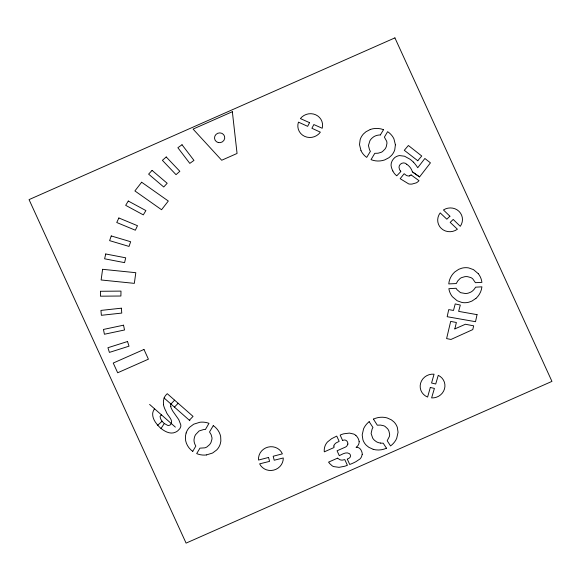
<?xml version="1.0" encoding="UTF-8"?>
<svg xmlns="http://www.w3.org/2000/svg" width="581" height="581" viewBox="0 0 581 581"><rect width="100%" height="100%" fill="white"/><g stroke="black" fill="none" stroke-linecap="round" stroke-linejoin="round"><path stroke-width="0.87" d="M362.152 454.545L361.513 456.739A8.824 8.403 -16.7 0 1 360.053 458.91L356.03 461.612A49.937 47.569 -16.7 0 1 350.314 464.248L349.726 464.48L347.242 459.048A8.875 8.454 -16.7 0 0 349.29 458.06C350.939 457.131 350.837 454.625 349.341 453.608C346.145 451.495 342.035 454.444 339.282 455.649L337.067 450.791L345.601 447.014A6.246 5.955 -16.7 0 0 346.842 446.026L347.961 444.037M454.858 328.89L456.375 322.491L450.674 321.395L446.607 338.6L450.994 339.449L472.781 329.587L473.668 325.839L465.425 324.249L454.8 328.919M186.123 432.983L185.441 436.149L185.651 440.725A18.912 18.018 -16.7 0 0 192.754 451.364M192.718 451.415L195.833 446.041A15.338 14.612 -16.7 0 1 194.664 443.644L194.33 442.555A10.531 10.03 -16.7 0 1 194.039 439.556L194.417 437.406A12.281 11.7 -16.7 0 1 195.586 434.668L199.13 430.942L203.604 429.562A15.113 14.402 -16.7 0 1 205.405 429.512L208.986 423.338A18.948 18.047 -16.7 0 0 199.915 422.242L193.705 424.188L189.609 427.253A15.411 14.685 -16.7 0 0 186.123 432.983M213.307 425.59L209.523 431.966L211.121 434.632L211.949 437.616A8.562 8.156 -16.7 0 1 211.949 439.156L211.026 442.381A11.264 10.734 -16.7 0 1 209.516 444.705L206.909 446.942A8.606 8.199 -16.7 0 1 204.846 447.835L199.929 448.154L196.69 453.616A19.006 18.105 -16.7 0 0 206.393 454.967M380.344 134.945L383.569 129.628M170.778 406.656A10.03 9.557 -16.7 0 0 171.206 408.167L172.615 410.854A45.238 43.096 -16.7 0 0 173.596 412.299L178.759 419.627L180.742 424.733A6.507 6.195 -16.7 0 1 180.756 426.628L179.863 428.647L177.721 430.855A11.279 10.748 -16.7 0 1 175.498 432.177C170.458 434.617 165.011 431.581 161.024 428.487L164.3 423.505A15.062 14.351 -16.7 0 1 160.705 418.959L160.065 416.65A1.75 1.67 -16.7 0 1 160.211 416.214L160.4 415.909A3.747 3.573 -16.7 0 1 161.533 414.943M412.968 172.274L419.576 176.907L430.434 162.862L424.878 158.482L417.732 167.735A41.244 39.297 -16.7 0 0 413.396 162.077M417.746 160.719L421.748 156.013L408.392 145.497L404.296 150.297L417.862 160.814M170.981 403.998L174.612 400.164M174.453 407.114L178.142 403.265M189.355 420.237L193.045 416.388L167.27 393.693A12.724 12.121 -16.7 0 0 164.074 398M157.342 425.59L162.077 421.218M475.89 298.423L471.917 301.081L468.765 302.229A15.411 14.685 -16.7 0 1 461.931 302.469L457.174 300.769L452.374 296.709A18.948 18.047 -16.7 0 1 448.859 288.67L456.114 288.27A15.113 14.402 -16.7 0 0 457.051 289.723L460.501 292.65L465.57 293.55A12.281 11.7 -16.7 0 0 468.591 293.02L470.69 292.163A10.531 10.03 -16.7 0 0 473.217 290.304L474.023 289.44A15.338 14.612 -16.7 0 0 475.578 287.181L481.91 286.832A18.912 18.018 -16.7 0 1 475.926 298.452M370.228 129.519L365.986 131.734L363.481 133.935A15.411 14.685 -16.7 0 0 360.133 139.738L359.501 144.64L361.004 150.653M409.387 175.883L409.068 175.97A2.767 2.636 -16.7 0 1 408.552 176.028L406.969 175.694A5.614 5.352 -16.7 0 1 405.756 174.961L404.136 173.726L400.178 178.694L408.777 183.959A13.131 12.506 -16.7 0 0 412.038 184.061L416.294 182.855A9.136 8.708 -16.7 0 0 418.988 180.647L411.072 174.896M206.393 454.945L212.602 453.02L216.698 449.955A15.411 14.685 -16.7 0 0 220.184 444.225L220.867 441.059L220.657 436.476A18.941 18.04 -16.7 0 0 213.263 425.641M356.117 447.268L357.925 447.486A6.13 5.839 -16.7 0 1 359.232 448.096L359.654 448.394A7.139 6.805 -16.7 0 1 361.346 450.733A8.904 8.483 -16.7 0 1 362.246 454.538M380.424 443.056L379.255 442.838A10.531 10.03 -16.7 0 1 376.372 441.705L374.607 440.398A12.281 11.7 -16.7 0 1 372.697 438.154L371.106 433.462L372.109 429.061A15.113 14.402 -16.7 0 1 372.98 427.522L369.16 421.675M373.191 449.295L368.906 447.363L366.364 445.337A15.411 14.685 -16.7 0 1 362.907 439.766L362.188 434.915L363.575 428.8A18.948 18.047 -16.7 0 1 369.175 421.69M406.744 164.27C403.388 160.697 397.36 164.757 399.416 169.042A9.136 8.708 -16.7 0 0 400.302 170.872M412.35 171.816L419.576 176.907M164.3 423.505L167.706 425.394A3.058 2.912 -16.7 0 0 168.352 425.452L168.577 425.437A3.646 3.471 -16.7 0 0 170.494 424.711C174.423 420.31 166.994 415.524 165.992 411.261A27.801 26.486 -16.7 0 1 163.414 404.666M355.855 435.438L355.267 434.951A8.65 8.243 -16.7 0 0 353.865 434.101L349.457 433.085L343.712 433.811A22.085 21.039 -16.7 0 0 341.003 434.741L340.161 435.111L342.63 440.507M189.885 420.709L164.118 398.014L163.392 401.013L163.551 404.637M149.6 404.427L175.368 427.122M413.345 162.114L412.561 161.344A28.912 27.547 -16.7 0 0 410.012 159.223L404.55 156.224L399.561 155.577A9.34 8.897 -16.7 0 0 395.69 156.972A7.647 7.284 -16.7 0 0 394.71 157.633C392.052 160.007 390.229 163.777 391.412 167.357A27.176 25.891 -16.7 0 0 392.85 171.003M400.382 170.923L400.897 171.468L396.787 175.789L396.402 175.491A13.334 12.702 -16.7 0 1 393.809 172.651L392.858 171.003M478.279 273.687L473.479 269.628L468.722 267.928A15.411 14.685 -16.7 0 0 461.888 268.168L458.729 269.315L454.756 271.973A18.941 18.04 -16.7 0 0 448.764 283.913L456.259 283.557L457.843 280.805L460.087 278.51A8.562 8.156 -16.7 0 1 461.459 277.667L464.785 276.687A11.264 10.734 -16.7 0 1 467.603 276.665L470.893 277.602A8.606 8.199 -16.7 0 1 472.709 278.807L475.432 282.678L481.903 282.381A19.006 18.105 -16.7 0 0 478.294 273.68M386.518 448.271L383.191 443.18A15.338 14.612 -16.7 0 1 380.424 443.056M373.401 419.075L377.301 425.19L380.54 425.074L383.685 425.75A8.562 8.156 -16.7 0 1 385.094 426.454L387.556 428.713A11.264 10.734 -16.7 0 1 388.914 431.051L389.633 434.283A8.606 8.199 -16.7 0 1 389.401 436.425L387.2 440.703L390.534 445.939A19.006 18.105 -16.7 0 0 396.685 438.401L398.058 432.286L397.339 427.434A15.411 14.685 -16.7 0 0 393.882 421.864L391.34 419.831L387.055 417.906A18.941 18.04 -16.7 0 0 373.43 419.133M411.065 174.888A4.75 4.525 -16.7 0 1 409.387 175.905M406.736 164.278A14.801 14.097 -16.7 0 1 412.387 171.809M380.344 134.945A15.338 14.612 -16.7 0 0 377.57 135.25L376.408 135.555A10.531 10.03 -16.7 0 0 373.554 136.884L371.811 138.314A12.281 11.7 -16.7 0 0 369.944 140.682L368.441 145.482L369.523 149.804A15.113 14.402 -16.7 0 0 370.424 151.285L366.713 157.393A18.948 18.047 -16.7 0 1 360.99 150.661M370.213 129.476A18.912 18.018 -16.7 0 1 383.54 129.686M386.488 448.212A18.912 18.018 -16.7 0 1 373.176 449.338M342.63 440.521A4.307 4.103 -16.7 0 1 344.569 439.999L345.114 440.042A3.856 3.675 -16.7 0 1 347.787 444.015M359.189 441.524A7.095 6.761 -16.7 0 1 356.269 447.261M359.116 441.531A11.584 11.032 -16.7 0 0 358.47 439.171A11.068 10.545 -16.7 0 0 355.862 435.43M170.901 406.613A4.445 4.234 -16.7 0 1 170.872 403.969M161.024 428.487A45.972 43.793 -16.7 0 1 159.637 427.195C156.071 423.6 152.433 419.046 152.658 413.694A9.754 9.296 -16.7 0 1 154.59 408.821M395.4 144.814L394.768 149.716A15.411 14.685 -16.7 0 1 391.42 155.519L388.914 157.72L384.673 159.935A18.941 18.04 -16.7 0 1 371.027 159.644L374.789 153.326L378.028 153.217L381.151 152.324A8.562 8.156 -16.7 0 0 382.545 151.525L384.971 149.099A11.264 10.734 -16.7 0 0 386.278 146.673L386.939 143.398A8.606 8.199 -16.7 0 0 386.67 141.27L384.39 137.138L387.629 131.676A19.006 18.105 -16.7 0 1 393.911 138.794L395.4 144.814M100.513 291.277L100.426 296.187L120.899 296.019L120.986 291.103L100.513 291.277M333.893 446.034L334.017 447.544L324.292 451.844A14.031 13.37 -16.7 0 1 325.106 445.801L325.36 445.22A12.397 11.809 -16.7 0 1 327.546 441.923L331.591 438.699L336.748 436.099L339.159 441.371L336.058 442.925L334.489 444.392A3.646 3.471 -16.7 0 0 333.93 445.765L333.893 446.034M102.597 269.308L101.123 279.977L134.334 283.361L135.809 272.7L102.597 269.308M477.045 314.648L475.512 321.7L447.167 316.71L448.728 309.608L453.485 310.45L455.221 303.928L460.312 305.054L458.627 311.372L477.045 314.648M105.735 253.977L104.602 258.799L124.574 262.641L125.707 257.819L105.735 253.977M430.318 387.454L427.601 397.063A12.441 11.852 -16.7 0 1 420.6 383.206A12.441 11.852 -16.7 0 1 434.058 374.186L431.567 383.017L435.714 383.997L438.263 375.326A12.441 11.852 -16.7 0 1 444.472 388.987A12.441 11.852 -16.7 0 1 431.61 397.92L434.406 388.42L430.318 387.454M111.247 235.944L109.613 240.643L129.018 246.424L130.652 241.725L111.247 235.944M118.873 217.984L116.745 222.508L135.351 230.221L137.486 225.704L118.873 217.984M309.557 122.656L307.654 126.338L298.452 122.133A12.441 11.852 -16.7 0 0 304.64 136.361A12.441 11.852 -16.7 0 0 320.363 132.156L311.903 128.285L313.834 124.552L322.208 128.263A12.441 11.852 -16.7 0 0 315.65 114.762A12.441 11.852 -16.7 0 0 300.392 118.582L309.557 122.656M128.278 201.033L125.678 205.333L143.304 214.876L145.904 210.583L128.278 201.033M141.655 182.231L134.894 190.938L161.554 209.726L168.316 201.026L141.655 182.231M152.062 170.407L148.613 174.126L163.733 186.995L167.183 183.276L152.062 170.407M449.905 216.226L446.847 219.204L440.202 212.893A12.441 11.852 -16.7 0 0 441.248 228.398A12.441 11.852 -16.7 0 0 457.407 229.226L450.181 222.37L453.202 219.436L460.283 226.314A12.441 11.852 -16.7 0 0 459.005 211.346A12.441 11.852 -16.7 0 0 443.441 209.952L449.905 216.226M166.224 156.972L162.404 160.334L176.021 174.663L179.841 171.301L166.224 156.972M182.02 144.749L177.866 147.719L189.805 163.384L193.967 160.407L182.02 144.749M394.913 37.881L29.05 199.617L186.087 543.119L551.95 381.383L394.913 37.881M232.349 111.719L193.074 129.084L221.688 160.254L237.063 153.464L232.349 111.719M143.972 349.457L113.237 363.045L117.682 372.77L148.416 359.181L143.972 349.457M337.539 458.162L328.614 462.106A17.43 16.602 -16.7 0 0 329.717 463.602L332.187 465.831A8.788 8.366 -16.7 0 0 333.61 466.579L339.013 467.342L344.744 466.238A29.449 28.055 -16.7 0 0 347.387 465.272L344.794 459.593L342.572 460.087A5.687 5.418 -16.7 0 1 339.798 459.658L337.539 458.162M127.522 341.519L107.928 347.728L109.417 352.398L129.011 346.182L127.522 341.519M268.56 457.443L258.552 460.05A12.441 11.852 -16.7 0 1 267.95 447.123A12.441 11.852 -16.7 0 1 282.381 453.848L273.179 456.245L274.203 460.225L283.281 457.966A12.441 11.852 -16.7 0 1 273.695 470.116A12.441 11.852 -16.7 0 1 259.627 463.849L269.569 461.379L268.56 457.443M123.542 325.186L103.447 329.449L104.42 334.242L124.523 329.986L123.542 325.186M121.327 308.191L100.934 310.414L101.377 315.301L121.77 313.079L121.327 308.191M218.333 142.577A5.142 4.895 -16.7 0 0 224.571 136.375A5.142 4.895 -16.7 0 0 215.994 134.429A5.142 4.895 -16.7 0 0 218.333 142.577"/></g></svg>
